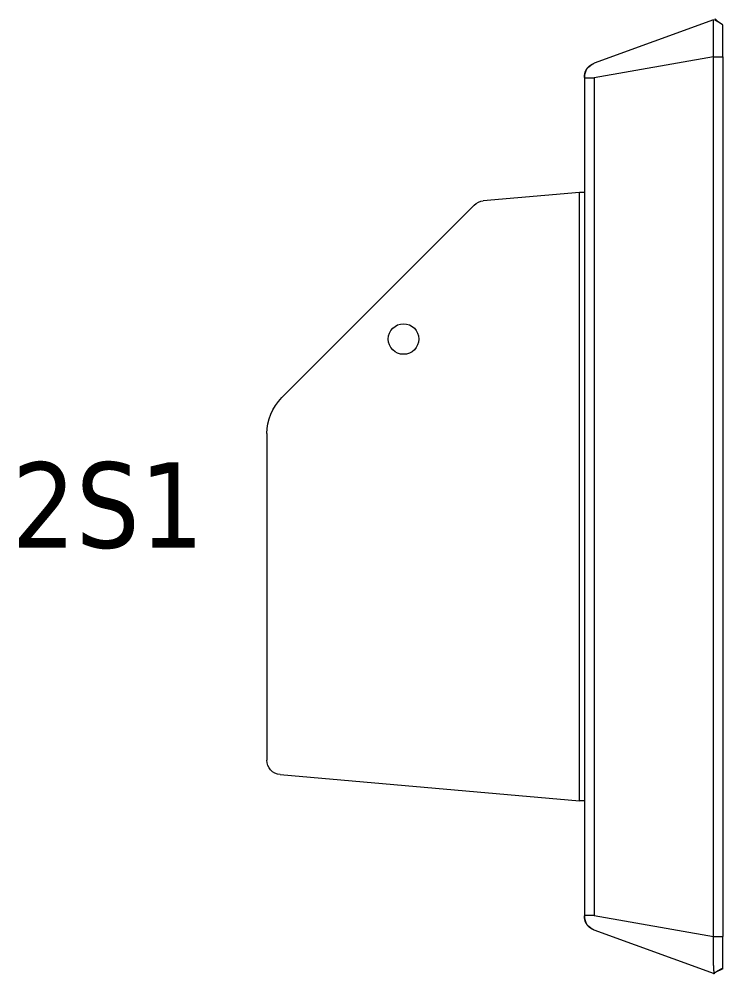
# Model space of a CAD drawing. Header units: millimetres. Extents: x 0 to 1975, y 0 to 1358.
# Drawn here: x 998 to 1046.4, y 689.7 to 755.3 of the extents above; entities that cross this region are included whole.
import ezdxf
from ezdxf.enums import TextEntityAlignment as Align

# ---------------------------------------------------------------- set-up
doc = ezdxf.new("R2010")
doc.units = ezdxf.units.MM
doc.layers.add('EPLAN490', color=5, linetype='Continuous', lineweight=5)
doc.layers.add('KASTMACRO-DETAIL', color=1, linetype='Continuous', lineweight=5)
doc.styles.add('Tahoma', font='')
doc.styles.get('Tahoma').set_extended_font_data('Tahoma')

# ---------------------------------------------------------------- blocks, each defined once
blk = doc.blocks.new('EPLSYM_LibrarySPECIAL_Symbol12_Variant0_Placement8_58')
at = {"layer": 'EPLAN490', "color": 5, "style": 'Tahoma'}
blk.add_attdef('17_20010', text='', height=5.8695, dxfattribs=at).set_placement((0, 1.28805), align=Align.MIDDLE_RIGHT)

msp = doc.modelspace()

# ---------------------------------------------------------------- linework, layer by layer
at = {"layer": 'KASTMACRO-DETAIL', "linetype": 'Continuous', "ltscale": 4}
for p, q in [((1045.775, 755.252), (1037.575, 752.267)), ((1045.904, 755.298), (1045.848, 755.278)), ((1045.848, 755.278), (1046.068, 755.123)), ((1045.904, 755.298), (1046.1, 755.102)), ((1046.417, 752.704), (1046.417, 754.91)), ((1045.775, 752.704), (1037.575, 751.255)), ((1045.775, 692.274), (1045.775, 752.704)), ((1045.775, 752.704), (1046.417, 752.704)), ((1046.417, 752.704), (1046.417, 692.274)), ((1037.917, 752.391), (1037.917, 752.391)), ((1036.917, 751.255), (1036.917, 751.327)), ((1036.917, 693.724), (1036.917, 751.255)), ((1036.917, 751.255), (1037.575, 751.255)), ((1037.575, 751.255), (1037.575, 693.724)), ((1036.572, 743.389), (1029.945, 742.809)), ((1036.572, 701.589), (1036.572, 743.389)), ((1036.917, 743.389), (1036.572, 743.389)), ((1029.325, 742.52), (1022.624, 735.819)), ((1022.624, 735.819), (1016.097, 729.292)), ((1015.072, 726.817), (1015.072, 709.801)), ((1015.072, 709.801), (1015.072, 704.387)), ((1015.985, 703.39), (1036.572, 701.589)), ((1036.917, 701.589), (1036.572, 701.589)), ((1036.917, 693.652), (1036.917, 693.724)), ((1037.575, 693.724), (1036.917, 693.724)), ((1037.575, 693.724), (1045.775, 692.274)), ((1045.848, 689.701), (1037.575, 692.712)), ((1045.775, 692.274), (1046.417, 692.274)), ((1046.417, 690.104), (1046.417, 692.274)), ((1046.417, 690.04), (1046.417, 690.104)), ((1046.417, 690.04), (1045.842, 689.772))]:
    msp.add_line(p, q, dxfattribs=at)
for points in [[(1045.775, 752.704), (1045.775, 752.826, 0.000002), (1045.775, 752.949, 0.000002), (1045.775, 753.074, 0.000002), (1045.775, 753.2, 0.000002), (1045.775, 753.326, 0.000002), (1045.775, 753.453, 0.000002), (1045.775, 753.579, 0.000002), (1045.775, 753.705, 0.000003), (1045.775, 753.828, 0.000003), (1045.775, 753.95, 0.000003), (1045.775, 754.069, 0.000003), (1045.775, 754.185, 0.000003), (1045.775, 754.296, 0.000004), (1045.775, 754.403, 0.000004), (1045.775, 754.506, 0.000004), (1045.775, 754.602, 0.000005), (1045.775, 754.693, 0.000005), (1045.775, 754.777, 0.000006), (1045.775, 754.855, 0.000007), (1045.775, 754.926, 0.000008), (1045.775, 754.99, 0.00001), (1045.775, 755.047, 0.000015), (1045.775, 755.097, 0.000016), (1045.775, 755.139, 0.000008), (1045.775, 755.174, 0.000031), (1045.775, 755.203, 0.00011), (1045.775, 755.229, 0.00016), (1045.775, 755.252, 0.000197)], [(1046.417, 754.9), (1046.406, 754.906, -0.000399), (1046.396, 754.913, -0.000401), (1046.385, 754.919, -0.000403), (1046.375, 754.926, -0.000404), (1046.364, 754.932, -0.000405), (1046.354, 754.938, -0.000406), (1046.343, 754.945, -0.000407), (1046.333, 754.951, -0.000408), (1046.322, 754.958, -0.000409), (1046.312, 754.964, -0.00041), (1046.302, 754.971, -0.000412), (1046.292, 754.977, -0.000413), (1046.281, 754.983, -0.000414), (1046.271, 754.99, -0.000416), (1046.261, 754.996, -0.000417), (1046.251, 755.003, -0.000419), (1046.241, 755.009, -0.00042), (1046.231, 755.016, -0.000421), (1046.221, 755.022, -0.000423), (1046.211, 755.029, -0.000425), (1046.201, 755.035, -0.000426), (1046.191, 755.041, -0.000428), (1046.181, 755.048, -0.00043), (1046.172, 755.054, -0.000432), (1046.162, 755.061, -0.000433), (1046.152, 755.067, -0.000432), (1046.142, 755.074, -0.000438), (1046.133, 755.08, -0.000448), (1046.123, 755.087, -0.000438), (1046.114, 755.093, -0.00041), (1046.104, 755.099, -0.000455), (1046.094, 755.106, -0.000545), (1046.085, 755.112, -0.000416), (1046.076, 755.119, -0.000144), (1046.067, 755.124, -0.000589), (1046.057, 755.132, -0.001024), (1046.041, 755.143, -0.000506), (1046.02, 755.157, -0.000269)], [(1036.917, 751.255), (1036.917, 751.259, 0.013287), (1036.916, 751.265, 0.005026), (1036.916, 751.273, 0.002583), (1036.915, 751.283, 0.002064), (1036.914, 751.294, 0.000735), (1036.913, 751.305, -0.001652), (1036.913, 751.317, -0.002641), (1036.912, 751.329, -0.002537), (1036.911, 751.341, -0.002562), (1036.911, 751.353, -0.00274), (1036.911, 751.365, -0.002867), (1036.911, 751.377, -0.002979), (1036.91, 751.389, -0.003086), (1036.911, 751.401, -0.003224), (1036.911, 751.413, -0.003344), (1036.911, 751.425, -0.003481), (1036.912, 751.438, -0.00361), (1036.913, 751.45, -0.003766), (1036.914, 751.462, -0.003888), (1036.915, 751.474, -0.004007), (1036.916, 751.486, -0.004033), (1036.918, 751.498, -0.00397), (1036.92, 751.51, -0.003924), (1036.922, 751.522, -0.003882), (1036.924, 751.534, -0.003844), (1036.926, 751.546, -0.003799), (1036.929, 751.558, -0.00376), (1036.932, 751.57, -0.003719), (1036.934, 751.582, -0.003683), (1036.937, 751.594, -0.003643), (1036.941, 751.605, -0.003608), (1036.944, 751.617, -0.003571), (1036.948, 751.629, -0.003539), (1036.951, 751.64, -0.003504), (1036.955, 751.652, -0.003474), (1036.959, 751.664, -0.003442), (1036.964, 751.675, -0.003414), (1036.968, 751.686, -0.003385), (1036.972, 751.698, -0.00336), (1036.977, 751.709, -0.003333), (1036.982, 751.72, -0.003311), (1036.987, 751.731, -0.003287), (1036.992, 751.742, -0.003267), (1036.997, 751.753, -0.003246), (1037.003, 751.764, -0.003229), (1037.008, 751.775, -0.003211), (1037.014, 751.786, -0.003197), (1037.02, 751.796, -0.00318), (1037.025, 751.807, -0.003167), (1037.032, 751.818, -0.00315), (1037.038, 751.828, -0.003135), (1037.044, 751.838, -0.003118), (1037.05, 751.848, -0.003104), (1037.057, 751.859, -0.003088), (1037.064, 751.869, -0.003073), (1037.07, 751.879, -0.003057), (1037.077, 751.888, -0.003043), (1037.084, 751.898, -0.003026), (1037.091, 751.908, -0.003012), (1037.099, 751.918, -0.002996), (1037.106, 751.927, -0.002983), (1037.114, 751.936, -0.002967), (1037.121, 751.946, -0.002954), (1037.129, 751.955, -0.002939), (1037.137, 751.964, -0.002926), (1037.144, 751.973, -0.002911), (1037.152, 751.982, -0.002899), (1037.16, 751.991, -0.002885), (1037.169, 752, -0.002873), (1037.177, 752.008, -0.002859), (1037.185, 752.017, -0.002848), (1037.194, 752.025, -0.002835), (1037.202, 752.034, -0.002824), (1037.211, 752.042, -0.002812), (1037.22, 752.05, -0.002802), (1037.229, 752.058, -0.002791), (1037.238, 752.066, -0.002781), (1037.247, 752.074, -0.002771), (1037.256, 752.082, -0.002762), (1037.265, 752.089, -0.002752), (1037.274, 752.097, -0.002745), (1037.283, 752.104, -0.002736), (1037.293, 752.111, -0.002729), (1037.302, 752.119, -0.002719), (1037.312, 752.126, -0.002719), (1037.322, 752.133, -0.002726), (1037.331, 752.14, -0.002735), (1037.341, 752.146, -0.002747), (1037.351, 752.153, -0.002757), (1037.361, 752.16, -0.002767), (1037.371, 752.166, -0.002775), (1037.381, 752.172, -0.002782), (1037.391, 752.179, -0.002791), (1037.401, 752.185, -0.002804), (1037.412, 752.191, -0.002803), (1037.422, 752.197, -0.002792), (1037.432, 752.202, -0.002822), (1037.443, 752.208, -0.002886), (1037.453, 752.214, -0.002806), (1037.464, 752.219, -0.002618), (1037.475, 752.224, -0.0029), (1037.486, 752.23, -0.00348), (1037.497, 752.235, -0.002621), (1037.508, 752.24, -0.00082), (1037.517, 752.244, -0.003732), (1037.53, 752.249, -0.006608), (1037.549, 752.257, -0.003239), (1037.575, 752.267, -0.001702)], [(1036.917, 751.327, -0.315299), (1037.575, 752.267)], [(1029.325, 742.52, -0.176327), (1029.945, 742.809)], [(1024.468, 732.268, -1), (1024.468, 734.368, -1), (1024.468, 732.268)], [(1015.072, 726.817, -0.198912), (1016.097, 729.292)], [(1036.572, 701.589), (1036.572, 701.592, -0.000023), (1036.572, 701.601, -0.000002), (1036.572, 701.616, -0.000001), (1036.572, 701.636, 0), (1036.572, 701.662, 0), (1036.572, 701.694, 0), (1036.572, 701.732, 0), (1036.572, 701.775, 0), (1036.572, 701.824, 0), (1036.572, 701.879, 0), (1036.572, 701.939, 0), (1036.572, 702.004, 0), (1036.572, 702.075), (1036.572, 702.152, 0), (1036.572, 702.234), (1036.572, 702.321), (1036.572, 702.413), (1036.572, 702.511), (1036.572, 702.614), (1036.572, 702.722), (1036.572, 702.836), (1036.572, 702.954), (1036.572, 703.078), (1036.572, 703.207), (1036.572, 703.341), (1036.572, 703.479), (1036.572, 703.622), (1036.572, 703.769), (1036.572, 703.92), (1036.572, 704.074), (1036.572, 704.232), (1036.572, 704.394), (1036.572, 704.56), (1036.572, 704.728), (1036.572, 704.9), (1036.572, 705.075), (1036.572, 705.254), (1036.572, 705.435), (1036.572, 705.619), (1036.572, 705.807), (1036.572, 705.996), (1036.572, 706.189), (1036.572, 706.384, 0), (1036.572, 706.581), (1036.572, 706.781), (1036.572, 706.982), (1036.572, 707.186), (1036.572, 707.392), (1036.572, 707.601, 0), (1036.572, 707.81), (1036.572, 708.02), (1036.572, 708.235), (1036.572, 708.456), (1036.572, 708.665), (1036.572, 708.855, 0), (1036.572, 709.102), (1036.572, 709.484), (1036.572, 709.986)], [(1015.985, 703.39, -0.388879), (1015.072, 704.387)], [(1037.575, 692.712), (1037.557, 692.719, -0.004917), (1037.539, 692.726, -0.005091), (1037.522, 692.733, -0.005065), (1037.505, 692.74, -0.004762), (1037.488, 692.748, -0.004529), (1037.471, 692.756, -0.004314), (1037.455, 692.765, -0.004213), (1037.438, 692.774, -0.00422), (1037.422, 692.783, -0.004224), (1037.405, 692.792, -0.004226), (1037.389, 692.802, -0.004229), (1037.373, 692.811, -0.004238), (1037.358, 692.821, -0.004246), (1037.342, 692.832, -0.004258), (1037.327, 692.843, -0.004269), (1037.312, 692.854, -0.004285), (1037.296, 692.865, -0.0043), (1037.282, 692.876, -0.00432), (1037.267, 692.888, -0.004338), (1037.253, 692.9, -0.004361), (1037.238, 692.912, -0.004383), (1037.224, 692.925, -0.00441), (1037.21, 692.937, -0.004435), (1037.197, 692.95, -0.004465), (1037.184, 692.964, -0.004492), (1037.17, 692.977, -0.004525), (1037.158, 692.991, -0.004556), (1037.145, 693.005, -0.004592), (1037.133, 693.019, -0.004624), (1037.121, 693.033, -0.004663), (1037.109, 693.048, -0.004697), (1037.097, 693.063, -0.004738), (1037.086, 693.078, -0.004774), (1037.075, 693.093, -0.004816), (1037.064, 693.109, -0.004854), (1037.054, 693.124, -0.004898), (1037.044, 693.14, -0.004936), (1037.034, 693.157, -0.00498), (1037.025, 693.173, -0.005019), (1037.016, 693.19, -0.005063), (1037.007, 693.206, -0.005101), (1036.998, 693.223, -0.005146), (1036.99, 693.24, -0.005182), (1036.983, 693.258, -0.005224), (1036.975, 693.275, -0.005237), (1036.968, 693.293, -0.005238), (1036.961, 693.311, -0.005243), (1036.955, 693.329, -0.005258), (1036.949, 693.347, -0.005275), (1036.944, 693.366, -0.005303), (1036.939, 693.384, -0.005332), (1036.934, 693.403, -0.005372), (1036.93, 693.421, -0.005414), (1036.926, 693.44, -0.005469), (1036.922, 693.459, -0.005518), (1036.919, 693.478, -0.005576), (1036.916, 693.497, -0.005651), (1036.914, 693.516, -0.005746), (1036.912, 693.535, -0.00579), (1036.911, 693.554, -0.005849), (1036.91, 693.573, -0.006001), (1036.91, 693.592, -0.006038), (1036.91, 693.611, -0.006094), (1036.91, 693.63, -0.007192), (1036.911, 693.647, -0.006482), (1036.913, 693.667, -0.000598), (1036.915, 693.693, 0.000621), (1036.917, 693.724, -0.000497)], [(1037.575, 692.712, -0.315299), (1036.917, 693.652)], [(1045.848, 689.701), (1045.844, 689.704, -0.101162), (1045.84, 689.709, -0.055157), (1045.836, 689.717, -0.031644), (1045.833, 689.727, -0.020536), (1045.829, 689.74, -0.013976), (1045.825, 689.755, -0.010183), (1045.822, 689.772, -0.00765), (1045.818, 689.792, -0.006024), (1045.815, 689.815, -0.00482), (1045.812, 689.839, -0.003979), (1045.809, 689.867, -0.003318), (1045.805, 689.896, -0.002831), (1045.802, 689.928, -0.002432), (1045.799, 689.962, -0.002126), (1045.797, 689.999, -0.001867), (1045.794, 690.037, -0.001662), (1045.791, 690.078, -0.001485), (1045.789, 690.121, -0.001341), (1045.787, 690.165, -0.001216), (1045.784, 690.212, -0.001111), (1045.782, 690.26, -0.001019), (1045.78, 690.31, -0.00094), (1045.778, 690.362, -0.000871), (1045.777, 690.415, -0.000808), (1045.775, 690.47, -0.00076), (1045.773, 690.526, -0.00072), (1045.772, 690.585, -0.000678), (1045.771, 690.645, -0.00065), (1045.77, 690.708, -0.000621), (1045.768, 690.772, -0.000595), (1045.768, 690.837, -0.000569), (1045.767, 690.905, -0.000548), (1045.766, 690.973, -0.000528), (1045.766, 691.044, -0.000512), (1045.765, 691.115, -0.000493), (1045.765, 691.188, -0.000476), (1045.765, 691.262, -0.000466), (1045.765, 691.337, -0.000463), (1045.765, 691.413, -0.000439), (1045.765, 691.489, -0.000402), (1045.766, 691.566, -0.000432), (1045.766, 691.645, -0.0005), (1045.767, 691.726, -0.000377), (1045.768, 691.802, -0.000139), (1045.769, 691.871, -0.000512), (1045.77, 691.96, -0.000858), (1045.772, 692.096, -0.00042), (1045.775, 692.274, -0.000224)], [(1045.775, 689.727), (1045.79, 689.738, -0.000579), (1045.805, 689.748, -0.000561), (1045.821, 689.759, -0.000576), (1045.836, 689.769, -0.000629), (1045.851, 689.78, -0.000668), (1045.866, 689.79, -0.000703), (1045.882, 689.801, -0.000736), (1045.897, 689.811, -0.000775), (1045.913, 689.821, -0.00081), (1045.928, 689.832, -0.000848), (1045.944, 689.842, -0.000883), (1045.959, 689.852, -0.000921), (1045.975, 689.862, -0.000956), (1045.99, 689.872, -0.000995), (1046.006, 689.882, -0.001029), (1046.022, 689.892, -0.001069), (1046.038, 689.902, -0.001103), (1046.054, 689.912, -0.001142), (1046.07, 689.921, -0.001177), (1046.086, 689.931, -0.001217), (1046.102, 689.941, -0.001252), (1046.118, 689.95, -0.00129), (1046.134, 689.96, -0.001327), (1046.15, 689.969, -0.00137), (1046.166, 689.978, -0.001401), (1046.182, 689.987, -0.00143), (1046.199, 689.996, -0.00148), (1046.215, 690.005, -0.001556), (1046.232, 690.014, -0.001541), (1046.248, 690.023, -0.001463), (1046.265, 690.031, -0.001669), (1046.281, 690.04, -0.00207), (1046.299, 690.049, -0.001573), (1046.315, 690.057, -0.000475), (1046.33, 690.064, -0.002342), (1046.349, 690.073, -0.004195), (1046.378, 690.087, -0.00206), (1046.417, 690.104, -0.001082)]]:
    msp.add_lwpolyline(points, format="xyb", dxfattribs=at)

# ---------------------------------------------------------------- block references
ref = msp.add_blockref('EPLSYM_LibrarySPECIAL_Symbol12_Variant0_Placement8_58', (1015.072, 755.278))
ref.add_attrib('17_20010', '2S1', dxfattribs={"layer": 'EPLAN490', "color": 5, "height": 5.8695, "style": 'Tahoma'}).set_placement((1010.744, 721.916), align=Align.MIDDLE_RIGHT)

doc.saveas('drawing.dxf')
